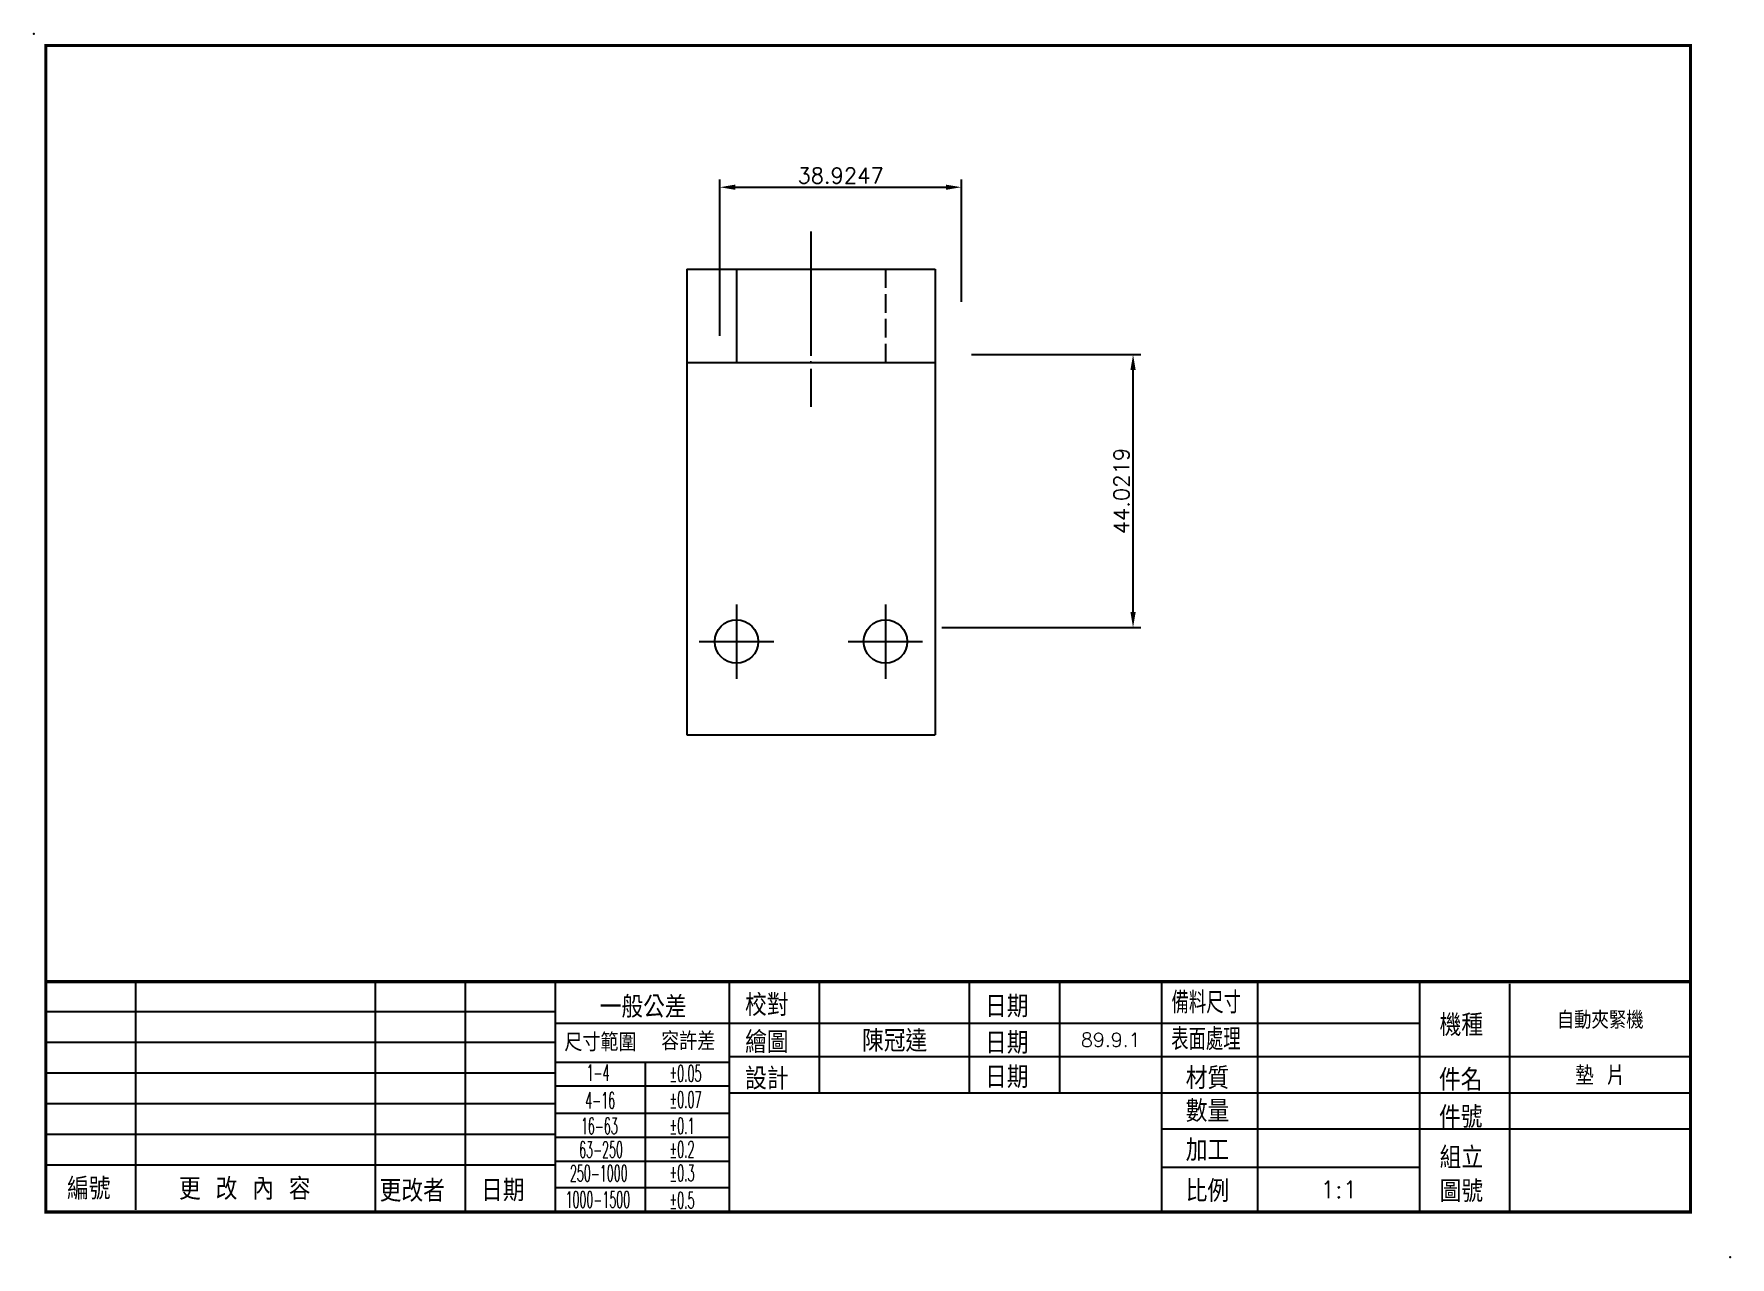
# Model space of a CAD drawing. Extents: x 200 to 473, y 846 to 1043.
import ezdxf
from ezdxf.enums import TextEntityAlignment as Align

# ---------------------------------------------------------------- set-up
doc = ezdxf.new("R2010")
doc.units = 0
doc.header["$MEASUREMENT"] = 0
doc.linetypes.add('CENTER', pattern=[22, 20, -1, 0, -1])
doc.linetypes.add('DASHED', pattern=[4, 3, -1])
doc.layers.get('0').update_dxf_attribs({"linetype": 'CONTINUOUS'})
doc.layers.get('DEFPOINTS').update_dxf_attribs({"linetype": 'CONTINUOUS'})
for name, color, linetype in [('BORDER', 7, 'CONTINUOUS'), ('DIM', 2, 'CONTINUOUS'), ('SHEET', 7, 'CONTINUOUS')]:
    doc.layers.add(name, color=color, linetype=linetype)
doc.styles.add('CHINA', font='romans.shx', dxfattribs={"bigfont": 'chineset.shx'})
doc.styles.add('ROMANS', font='romans', dxfattribs={"width": 0.5})
doc.styles.get("Standard").update_dxf_attribs({"font": 'txt.shx', "bigfont": 'chineset.shx'})
doc.dimstyles.get("Standard").update_dxf_attribs({"dimtxt": 0.18, "dimasz": 0.18, "dimexe": 0.18, "dimexo": 0.0625, "dimgap": 0.09, "dimtad": 0, "dimtih": 1, "dimtoh": 1, "dimdec": 4, "dimzin": 0, "dimtxsty": 'STANDARD', "dimcen": 0.09, "dimazin": 3, "dimtfac": 1, "dimtdec": 4, "dimtofl": 0, "dimtmove": 0, "dimatfit": 3, "dimtolj": 1, "dimtzin": 0})

# ---------------------------------------------------------------- blocks, each defined once
blk = doc.blocks.new('A4')
for p in [(-134.41, 77.3), (138.88, -119.82)]:
    blk.add_point(p)
at = {"layer": 'SHEET'}
for p, q in [((-117.99, -112.19), (-117.99, -75.44)), ((-79.39, -112.56), (-79.39, -75.44)), ((-64.88, -112.56), (-64.88, -75.44)), ((-50.37, -112.56), (-50.37, -75.44)), ((-22.32, -112.56), (-22.32, -75.44)), ((-7.82, -93.33), (-7.82, -75.44)), ((16.36, -93.33), (16.36, -75.44)), ((30.87, -93.33), (30.87, -75.44)), ((47.31, -112.56), (47.31, -75.44)), ((62.79, -112.56), (62.79, -75.44)), ((88.9, -112.56), (88.9, -75.44)), ((103.41, -112.56), (103.41, -75.81)), ((-132.5, -80.27), (-50.37, -80.27)), ((-50.37, -82.1), (88.9, -82.1)), ((-132.5, -85.2), (-50.37, -85.2)), ((-132.5, -90.14), (-50.37, -90.14)), ((-50.37, -88.39), (-22.32, -88.39)), ((-35.86, -112.56), (-35.86, -88.39)), ((-22.32, -87.52), (132.5, -87.52)), ((-50.37, -92.25), (-22.32, -92.25)), ((-132.5, -95.07), (-50.37, -95.07)), ((-22.32, -93.33), (132.5, -93.33)), ((-50.37, -96.61), (-22.32, -96.61)), ((-132.5, -100), (-50.37, -100)), ((-50.37, -100.48), (-22.32, -100.48)), ((47.31, -99.13), (132.5, -99.13)), ((-132.5, -104.93), (-50.37, -104.93)), ((-50.37, -104.34), (-22.32, -104.34)), ((47.31, -105.31), (88.9, -105.31)), ((-50.37, -108.59), (-22.32, -108.59))]:
    blk.add_line(p, q, dxfattribs=at)
at = {"layer": 'SHEET', "const_width": 0.5}
blk.add_lwpolyline([(-132.5, -112.56), (-132.5, 75.44), (132.5, 75.44), (132.5, -112.56)], close=True, dxfattribs=at)
blk.add_lwpolyline([(-132.5, -75.44), (132.5, -75.44)], dxfattribs=at)
at = {"layer": 'SHEET', "color": 2, "style": 'CHINA'}
blk.add_text('一般公差', height=3.5, dxfattribs=at).set_placement((-36.25, -79.33), align=Align.MIDDLE)
for s, height, p in [('校對', 3.5, (-19.82, -80.96)), ('日期', 3.5, (18.84, -81.18)), ('機種', 3.5, (92.08, -84.19)), ('尺寸範圍', 2.901, (-48.93, -86.66)), ('容許差', 2.901, (-33.34, -86.48)), ('繪圖', 3.5, (-19.82, -86.95)), ('日期', 3.5, (18.84, -87.06)), ('設計', 3.5, (-19.82, -92.82)), ('日期', 3.5, (18.84, -92.58)), ('材質', 3.5, (51.17, -92.74)), ('件名', 3.5, (91.98, -93.02)), ('數量', 3.5, (51.17, -98.05)), ('件號', 3.5, (91.98, -99.02)), ('加工', 3.5, (51.17, -104.35)), ('組立', 3.5, (92.08, -105.55)), ('編號', 3.5, (-129.06, -110.55)), ('更 改 內 容', 3.5, (-111.03, -110.59)), ('更改者', 3.5, (-78.7, -110.9)), ('日期', 3.5, (-62.36, -110.83)), ('比例', 3.5, (51.17, -110.93)), ('圖號', 3.5, (92.08, -110.97))]:
    blk.add_text(s, height=height, dxfattribs=at).set_placement(p)
at = {"layer": 'SHEET', "color": 2}
for s, height, style, width, p in [('備料尺寸', 3.5, 'CHINA', 0.8, (48.88, -80.56)), ('表面處理', 3.5, 'CHINA', 0.8, (48.82, -86.47)), ('1-4', 2.611, 'ROMANS', 0.5, (-45.35, -91.42)), ('%%p0.05', 2.611, 'ROMANS', 0.5, (-32, -91.52)), ('4-16', 2.611, 'ROMANS', 0.5, (-45.57, -95.88)), ('%%p0.07', 2.611, 'ROMANS', 0.5, (-32, -95.75)), ('16-63', 2.611, 'ROMANS', 0.5, (-46.27, -99.99)), ('%%p0.1', 2.611, 'ROMANS', 0.5, (-32, -99.98)), ('63-250', 2.611, 'ROMANS', 0.5, (-46.56, -103.81)), ('%%p0.2', 2.611, 'ROMANS', 0.5, (-32, -103.78)), ('250-1000', 2.611, 'ROMANS', 0.5, (-48.04, -107.62)), ('%%p0.3', 2.611, 'ROMANS', 0.5, (-32, -107.59)), ('1000-1500', 2.611, 'ROMANS', 0.5, (-48.75, -111.87)), ('%%p0.5', 2.611, 'ROMANS', 0.5, (-32, -111.98))]:
    blk.add_text(s, height=height, dxfattribs=dict(at, style=style, width=width)).set_placement(p)
blk = doc.blocks.new('A4TZT')
at = {"layer": 'DIM', "color": 2, "linetype": 'CONTINUOUS', "style": 'CHINA'}
for tag, height, p in [('ITEM', 2.8, (117.95, -81.48)), ('DRAWER', 3.5, (4.27, -84.81)), ('DATE1', 2.24, (39.09, -84.81)), ('SURFACE', 2.8, (75.84, -84.81)), ('DESIGNER', 3.5, (4.26, -90.48)), ('DATE2', 2.24, (39.09, -90.43)), ('MATERIAL', 2.8, (75.84, -90.43)), ('PARTNAME', 3, (117.95, -90.43)), ('QTY', 2.8, (75.84, -96.23)), ('PNUM', 2.8, (117.95, -96.23)), ('COMPANY', 5.2, (12.49, -102.95)), ('COMNO', 2.8, (117.95, -105.85)), ('SCALE', 2.8, (75.84, -108.94))]:
    blk.add_attdef(tag, text='', height=height, dxfattribs=at).set_placement(p, align=Align.MIDDLE)
blk = doc.blocks.new('*D3')
at = {"color": 0, "linetype": 'BYBLOCK'}
for p, q in [((310.67, 994.35), (310.67, 1019.55)), ((349.59, 999.81), (349.59, 1019.55)), ((313.17, 1018.3), (347.09, 1018.3))]:
    blk.add_line(p, q, dxfattribs=at)
for points in [[(313.17, 1018.72), (313.17, 1017.88), (310.67, 1018.3)], [(347.09, 1018.72), (347.09, 1017.88), (349.59, 1018.3)]]:
    blk.add_solid(points, dxfattribs=at)
at = {"layer": 'DEFPOINTS', "color": 0, "linetype": 'BYBLOCK'}
for p in [(349.59, 1018.3), (349.59, 999.19), (310.67, 993.73)]:
    blk.add_point(p, dxfattribs=at)
at = {"color": 0, "linetype": 'BYBLOCK', "insert": (330.13, 1020.17), "char_height": 2.5, "attachment_point": 5}
blk.add_mtext('\\A1;38.9247', dxfattribs=at)
blk = doc.blocks.new('*D4')
at = {"color": 0, "linetype": 'BYBLOCK'}
for p, q in [((351.24, 991.34), (378.5, 991.34)), ((377.25, 949.82), (377.25, 988.84)), ((346.46, 947.32), (378.5, 947.32))]:
    blk.add_line(p, q, dxfattribs=at)
for points in [[(376.83, 988.84), (377.67, 988.84), (377.25, 991.34)], [(376.83, 949.82), (377.67, 949.82), (377.25, 947.32)]]:
    blk.add_solid(points, dxfattribs=at)
at = {"layer": 'DEFPOINTS', "color": 0, "linetype": 'BYBLOCK'}
for p in [(350.62, 991.34), (377.25, 991.34), (345.84, 947.32)]:
    blk.add_point(p, dxfattribs=at)
at = {"color": 0, "linetype": 'BYBLOCK', "insert": (375.38, 969.33), "char_height": 2.5, "attachment_point": 5, "rotation": 90}
blk.add_mtext('\\A1;44.0219', dxfattribs=at)

msp = doc.modelspace()

# ---------------------------------------------------------------- linework, layer by layer
at = {"color": 1, "linetype": 'CENTER'}
for p, q in [((325.3442, 1011.15175), (325.3442, 982.89792)), ((307.3442, 945.0751), (319.3442, 945.0751)), ((331.3442, 945.0751), (343.3442, 945.0751))]:
    msp.add_line(p, q, dxfattribs=at)
at = {"color": 7, "linetype": 'CONTINUOUS'}
for p, q in [((305.3442, 1005.0751), (345.3442, 1005.0751)), ((305.3442, 1005.0751), (305.3442, 930.0751)), ((313.3442, 1005.0751), (313.3442, 990.0751)), ((345.3442, 1005.0751), (345.3442, 930.0751)), ((305.3442, 990.0751), (345.3442, 990.0751)), ((313.3442, 951.0751), (313.3442, 939.0751)), ((337.3442, 951.0751), (337.3442, 939.0751)), ((305.3442, 930.0751), (345.3442, 930.0751))]:
    msp.add_line(p, q, dxfattribs=at)
at = {"color": 3, "linetype": 'DASHED'}
msp.add_line((337.3442, 1005.0751), (337.3442, 990.0751), dxfattribs=at)
at = {"color": 7, "linetype": 'CONTINUOUS'}
for centre in [(313.3442, 945.0751), (337.3442, 945.0751)]:
    msp.add_circle(centre, 3.5, dxfattribs=at)

# ---------------------------------------------------------------- block references
at = {"layer": 'BORDER'}
msp.add_blockref('A4', (334.56109, 965.70715), dxfattribs=at)
ref = msp.add_blockref('A4TZT', (334.56109, 965.70715), dxfattribs=at)
ref.add_attrib('DRAWER', '陳冠達', dxfattribs={"layer": 'DIM', "color": 2, "linetype": 'CONTINUOUS', "height": 3.5, "style": 'CHINA'}).set_placement((338.8343, 880.89511), align=Align.MIDDLE)
ref.add_attrib('DATE1', '89.9.1', dxfattribs={"layer": 'DIM', "color": 2, "linetype": 'CONTINUOUS', "height": 2.24, "style": 'CHINA'}).set_placement((373.65182, 880.89511), align=Align.MIDDLE)
ref.add_attrib('SCALE', '1:1', dxfattribs={"layer": 'DIM', "color": 2, "linetype": 'CONTINUOUS', "height": 2.8, "style": 'CHINA'}).set_placement((410.40365, 856.76915), align=Align.MIDDLE)
ref.add_attrib('PARTNAME', '墊 片', dxfattribs={"layer": 'DIM', "color": 2, "linetype": 'CONTINUOUS', "height": 3, "style": 'CHINA'}).set_placement((452.5143, 875.28111), align=Align.MIDDLE)
ref.add_attrib('ITEM', '自動夾緊機', dxfattribs={"layer": 'DIM', "color": 2, "linetype": 'CONTINUOUS', "height": 2.8, "style": 'CHINA'}).set_placement((452.5143, 884.22728), align=Align.MIDDLE)

# ---------------------------------------------------------------- dimensions: what is measured, and where the dimension line sits
at = {"layer": 'DIM'}
dim = msp.add_linear_dim(base=(349.5941, 1018.29951), p1=(310.66943, 993.72916), p2=(349.5941, 999.18924), dimstyle='STANDARD', override={"dimtxt": 2.5, "dimasz": 2.5, "dimexe": 1.25, "dimexo": 0.625, "dimgap": 0.625, "dimtad": 1, "dimtih": 0, "dimtoh": 0, "dimzin": 8, "dimcen": 2.5, "dimtdec": 8, "dimtofl": 1}, dxfattribs=at)
dim.commit()
dim.dimension.update_dxf_attribs({"geometry": '*D3', "text_midpoint": (330.13176, 1020.17451)})
dim = msp.add_linear_dim(base=(377.25111, 991.34038), p1=(345.83821, 947.3185), p2=(350.61844, 991.34038), angle=90, dimstyle='STANDARD', override={"dimtxt": 2.5, "dimasz": 2.5, "dimexe": 1.25, "dimexo": 0.625, "dimgap": 0.625, "dimtad": 1, "dimtih": 0, "dimtoh": 0, "dimzin": 8, "dimcen": 2.5, "dimtdec": 8, "dimtofl": 1}, dxfattribs=at)
dim.commit()
dim.dimension.update_dxf_attribs({"geometry": '*D4', "text_midpoint": (375.37611, 969.32944)})

doc.saveas('drawing.dxf')
